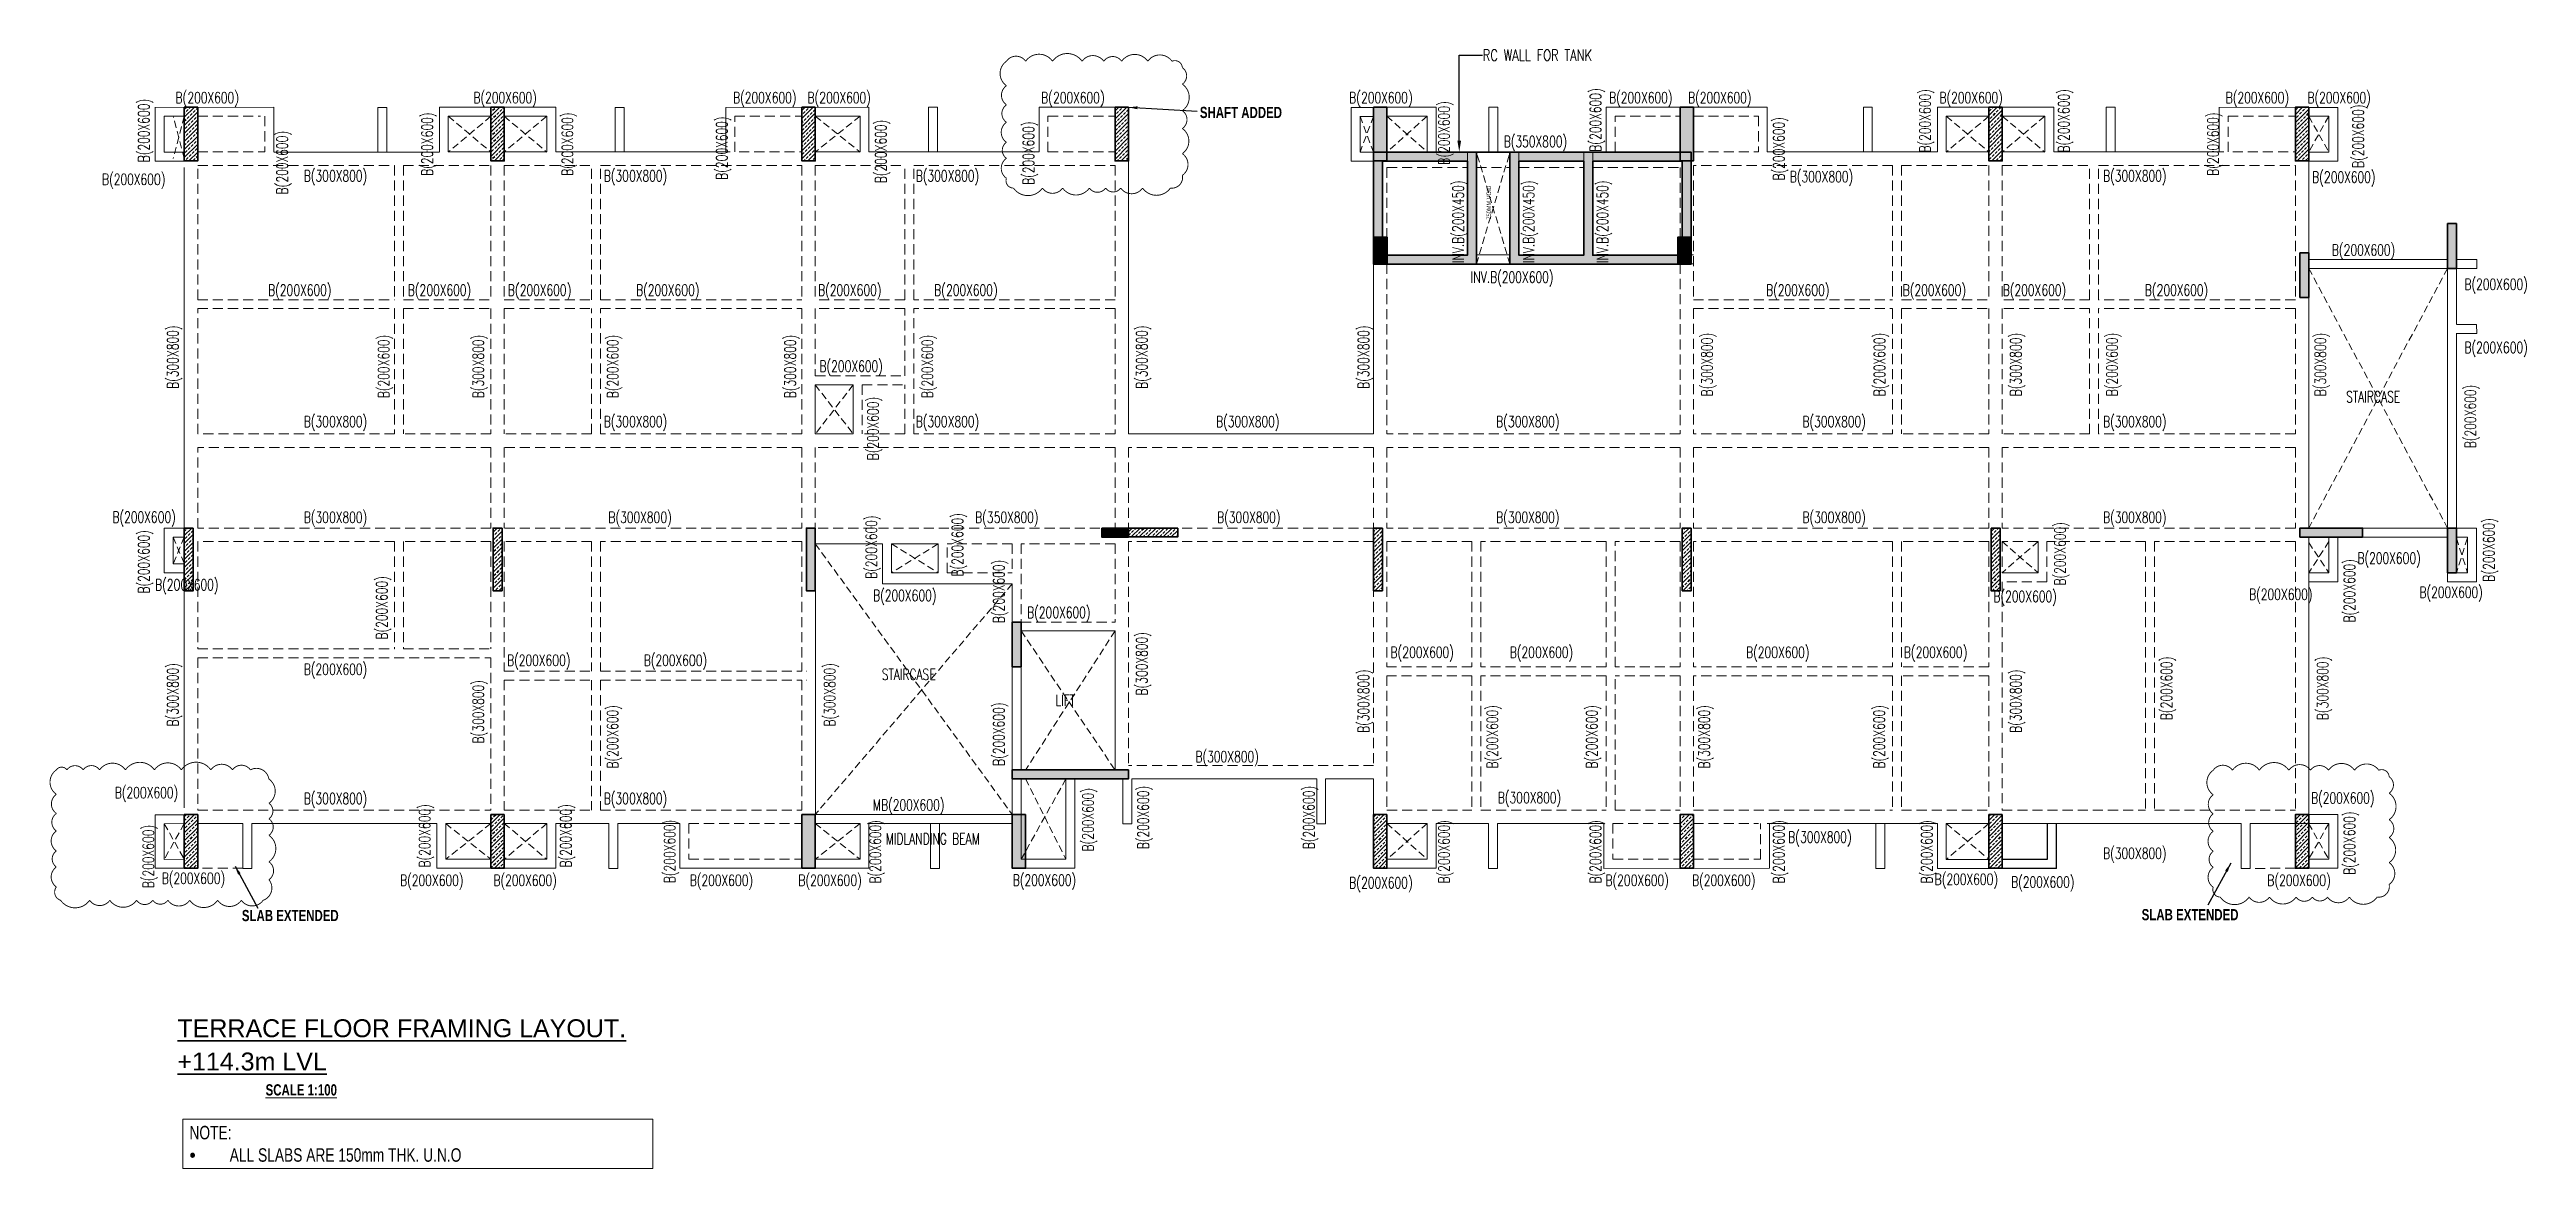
# Model space of a CAD drawing. Header units: millimetres. Extents: x 1297 to 56649, y 1373 to 26367.
import ezdxf
from ezdxf import colors
from ezdxf.entities.mleader import LeaderData, LeaderLine
from ezdxf.math import Vec2, Vec3

# ---------------------------------------------------------------- set-up
doc = ezdxf.new("R2010")
doc.units = ezdxf.units.MM
doc.linetypes.add('DASHED', pattern=[0.75, 0.5, -0.25])
doc.linetypes.add('HIDDEN', pattern=[9.525, 6.35, -3.175])
for name, color, linetype, lineweight in [('G-ANNO-TEXT', 7, 'Continuous', 18), ('S-BEAM-IDEN', 2, 'Continuous', 9), ('S-COL HATCH', 8, 'Continuous', 35), ('S-COLS', 6, 'Continuous', 35), ('S-HEADING', 8, 'Continuous', 35), ('S_FRAMES', 4, 'Continuous', 9), ('STR-CUTOUT', 1, 'Continuous', 13)]:
    doc.layers.add(name, color=color, linetype=linetype, lineweight=lineweight)
doc.styles.add('Dim.s & Anno.(Misc.)', font='ARIALN.TTF')
doc.styles.add('ROMANS', font='romans.shx', dxfattribs={"width": 0.75})
doc.styles.add('SOBHA', font='swisscl.ttf', dxfattribs={"height": 200})
doc.styles.add('sobha.sed', font='swisscl.ttf')
doc.styles.get("Standard").update_dxf_attribs({"font": 'arial.ttf'})
doc.styles.add('Swis721 LtCn BT_2', font='swisscl.ttf', dxfattribs={"height": 244.992296})
doc.dimstyles.new('A-GFC-100', dxfattribs={"dimscale": 100, "dimtxt": 2, "dimasz": 2, "dimexe": 1.5, "dimexo": 0, "dimgap": 1, "dimtad": 1, "dimdec": 0, "dimdsep": 46, "dimtxsty": 'Dim.s & Anno.(Misc.)', "dimblk": 'ARCHTICK', "dimcen": 0, "dimdle": 1.5, "dimclrd": 256, "dimclre": 8, "dimclrt": 6, "dimazin": 2, "dimtfac": 1, "dimtdec": 0, "dimtix": 1, "dimtmove": 2, "dimatfit": 3, "dimfxl": 1, "dimtolj": 1, "dimlwd": -1, "dimlwe": 9, "dimarcsym": 0})
pattern_1 = [(45, (-612703.72, 120513.6), (-89.802561, 89.802561), []), (45, (-612613.92, 120513.6), (-89.802561, 89.802561), [63.5, -31.75])]
pattern_2 = [(45, (-615475.9, 133131.74), (-89.802561, 89.802561), []), (45, (-615386.1, 133131.74), (-89.802561, 89.802561), [63.5, -31.75])]

# ---------------------------------------------------------------- blocks, each defined once
blk = doc.blocks.new('OHT')
at = {"layer": 'S-COL HATCH'}
h = blk.add_hatch(dxfattribs=at)
h.set_pattern_fill('AR-CONC', color=8, scale=0.75)
h.set_pattern_definition([(50, (-643577.39, 54796.65), (136.638502, -11.954314), [14.2875, -157.1625]), (355, (-643577.39, 54796.65), (-26.432566, 143.292634), [11.43, -125.730438]), (100.451445, (-643566, 54795.66), (110.205935, 131.338314), [12.142507, -133.567683]), (46.1842, (-643577.4, 54834.75), (203.30928, -31.531746), [21.43125, -235.74375]), (96.635558, (-643560.45, 54832.12), (178.0531, 185.569593), [18.21377, -200.351706]), (351.18415, (-643577.4, 54834.75), (178.0531, 185.569593), [17.144975, -188.5948]), (21, (-643558.34, 54825.23), (113.710793, -76.698899), [14.2875, -157.1625]), (326, (-643558.34, 54825.23), (46.35152, 138.140975), [11.43, -125.73]), (71.451445, (-643548.87, 54818.84), (160.062314, 61.442077), [12.142507, -133.567453]), (37.5, (-643577.393, 54796.65), (2.3164524, 63.416279), [0, -124.206, 0, -127.635, 0, -126.20625]), (7.5, (-643577.39, 54796.65), (50.114747, 75.135431), [0, -72.771, 0, -121.3485, 0, -48.10125]), (327.5, (-643619.874, 54796.65), (101.6929464, -4.296558), [0, -47.625, 0, -148.59, 0, -197.1675]), (317.5, (-643638.92, 54796.65), (111.096886, 19.069868), [0, -61.9125, 0, -98.679, 0, -140.0175])])
h.paths.add_polyline_path([(0, 0), (0, -2500), (2300, -2500), (2300, 0), (2300, 0)])
h.paths.add_polyline_path([(2100, -200), (2100, -2300), (200, -2300), (200, -200)], flags=16)
h.paths.add_polyline_path([(3050, 0), (3050, 0), (3050, -2500), (3050, -2500), (7100, -2500), (7100, 0)])
h.paths.add_polyline_path([(4700, -200), (4700, -2300), (3250, -2300), (3250, -200), (3250, -200)], flags=16)
h.paths.add_polyline_path([(4900, -200), (6900, -200), (6900, -2300), (4900, -2300)], flags=16)
at = {"layer": 'S-COLS'}
for p, q in [((2300, -2500), (2300, 0)), ((3050, 0), (3050, -2500))]:
    blk.add_line(p, q, dxfattribs=at)
blk.add_lwpolyline([(0, 0), (0, -2500), (7100, -2500), (7100, 0), (0, 0)], dxfattribs=at)
for points in [[(200, -2300), (200, -200), (2100, -200), (2100, -2300)], [(3250, -2300), (3250, -200), (4700, -200), (4700, -2300)], [(4700, -2300), (4700, -200), (3250, -200), (3250, -2300)], [(6900, -2300), (6900, -200), (4900, -200), (4900, -2300)]]:
    blk.add_lwpolyline(points, close=True, dxfattribs=at)
at = {"layer": 'STR-CUTOUT', "color": 1, "linetype": 'HIDDEN', "ltscale": 25}
for points in [[(3050, -2500), (2300, 0)], [(2300, -2500), (3050, 0)]]:
    blk.add_lwpolyline(points, dxfattribs=at)
at = {"layer": 'S-COLS', "style": 'sobha.sed'}
blk.add_text('750MM VOID', height=100, rotation=90, dxfattribs=at).set_placement((2627, -1504))
blk = doc.blocks.new('COLUMNS_TER')
at = {"layer": 'S-COL HATCH'}
h = blk.add_hatch(dxfattribs=at)
h.set_pattern_fill('ANSI33', color=8, scale=20)
h.set_pattern_definition(pattern_1)
h.paths.add_polyline_path([(300, 0), (0, 0), (0, -1200), (300, -1200)])
h = blk.add_hatch(dxfattribs=at)
h.set_pattern_fill('ANSI33', color=8, scale=20)
h.set_pattern_definition(pattern_1)
h.paths.add_polyline_path([(7151, 0), (6851, 0), (6851, -1200), (7151, -1200)])
h = blk.add_hatch(dxfattribs=at)
h.set_pattern_fill('ANSI33', color=8, scale=20)
h.set_pattern_definition(pattern_1)
h.paths.add_polyline_path([(14100, 0), (13800, 0), (13800, -1200), (14100, -1200)])
h = blk.add_hatch(dxfattribs=at)
h.set_pattern_fill('ANSI33', color=8, scale=20)
h.set_pattern_definition(pattern_1)
h.paths.add_polyline_path([(21100, 0), (20800, 0), (20800, -1200), (21100, -1200)])
h = blk.add_hatch(color=8, dxfattribs=at)
h.dxf.hatch_style = 1
h.paths.add_polyline_path([(26875, 0), (26575, 0), (26575, -1200), (26875, -1200)])
h = blk.add_hatch(color=8, dxfattribs=at)
h.dxf.hatch_style = 1
h.paths.add_polyline_path([(33725, 0), (33425, 0), (33425, -1200), (33725, -1200)])
h = blk.add_hatch(dxfattribs=at)
h.set_pattern_fill('ANSI33', color=8, scale=20)
h.set_pattern_definition(pattern_2)
h.paths.add_polyline_path([(40626, 0), (40326, 0), (40326, -1200), (40626, -1200)])
h = blk.add_hatch(dxfattribs=at)
h.set_pattern_fill('ANSI33', color=8, scale=20)
h.set_pattern_definition(pattern_2)
h.paths.add_polyline_path([(47475, 0), (47175, 0), (47175, -1200), (47475, -1200)])
h = blk.add_hatch(color=8, dxfattribs=at)
h.dxf.hatch_style = 1
h.paths.add_polyline_path([(50777, -2600), (50577, -2600), (50577, -3600), (50777, -3600)])
h = blk.add_hatch(color=8, dxfattribs=at)
h.dxf.hatch_style = 1
h.paths.add_polyline_path([(47276, -4250), (47476, -4250), (47476, -3250), (47276, -3250)])
h = blk.add_hatch(dxfattribs=at)
h.set_pattern_fill('ANSI33', color=8, scale=20)
h.set_pattern_definition(pattern_1)
h.paths.add_polyline_path([(200, -9400), (0, -9400), (0, -10800), (200, -10800)])
h = blk.add_hatch(dxfattribs=at)
h.set_pattern_fill('ANSI33', color=8, scale=20)
h.set_pattern_definition(pattern_1)
h.paths.add_polyline_path([(7101, -9400), (6901, -9400), (6901, -10800), (7101, -10800)])
h = blk.add_hatch(color=8, dxfattribs=at)
h.dxf.hatch_style = 1
h.paths.add_polyline_path([(14101, -9400), (13901, -9400), (13901, -10800), (14101, -10800)])
h = blk.add_hatch(color=8, dxfattribs=at)
h.dxf.hatch_style = 1
h.paths.add_polyline_path([(20501, -9402), (20501, -9602), (21101, -9602), (21101, -9402)])
h = blk.add_hatch(dxfattribs=at)
h.set_pattern_fill('ANSI33', color=8, scale=20)
h.set_pattern_definition(pattern_1)
h.paths.add_polyline_path([(20800, -9400), (20800, -9600), (22200, -9600), (22200, -9400)])
h = blk.add_hatch(dxfattribs=at)
h.set_pattern_fill('ANSI33', color=8, scale=20)
h.set_pattern_definition(pattern_1)
h.paths.add_polyline_path([(26775, -9400), (26575, -9400), (26575, -10800), (26775, -10800)])
h = blk.add_hatch(dxfattribs=at)
h.set_pattern_fill('ANSI33', color=8, scale=20)
h.set_pattern_definition(pattern_2)
h.paths.add_polyline_path([(33676, -9400), (33476, -9400), (33476, -10800), (33676, -10800)])
h = blk.add_hatch(dxfattribs=at)
h.set_pattern_fill('ANSI33', color=8, scale=20)
h.set_pattern_definition(pattern_2)
h.paths.add_polyline_path([(40376, -9400), (40576, -9400), (40576, -10800), (40376, -10800)])
h = blk.add_hatch(color=8, dxfattribs=at)
h.dxf.hatch_style = 1
h.paths.add_polyline_path([(48676, -9601), (48676, -9401), (47276, -9401), (47276, -9601)])
h = blk.add_hatch(color=8, dxfattribs=at)
h.dxf.hatch_style = 1
h.paths.add_polyline_path([(50777, -9400), (50577, -9400), (50577, -10400), (50777, -10400)])
h = blk.add_hatch(color=8, dxfattribs=at)
h.dxf.hatch_style = 1
h.paths.add_polyline_path([(18701, -11500), (18501, -11500), (18501, -12500), (18701, -12500)])
h = blk.add_hatch(color=8, dxfattribs=at)
h.dxf.hatch_style = 1
h.paths.add_polyline_path([(18501, -14801), (18501, -15001), (21101, -15001), (21101, -14801)])
h = blk.add_hatch(dxfattribs=at)
h.set_pattern_fill('ANSI33', color=8, scale=20)
h.set_pattern_definition(pattern_1)
h.paths.add_polyline_path([(300, -15800), (0, -15800), (0, -17000), (300, -17000)])
h = blk.add_hatch(dxfattribs=at)
h.set_pattern_fill('ANSI33', color=8, scale=20)
h.set_pattern_definition(pattern_1)
h.paths.add_polyline_path([(7151, -15800), (6851, -15800), (6851, -17000), (7151, -17000)])
h = blk.add_hatch(color=8, dxfattribs=at)
h.dxf.hatch_style = 1
h.paths.add_polyline_path([(14101, -15800), (13801, -15800), (13801, -17000), (14101, -17000)])
h = blk.add_hatch(color=8, dxfattribs=at)
h.dxf.hatch_style = 1
h.paths.add_polyline_path([(18801, -15800), (18501, -15800), (18501, -17000), (18801, -17000)])
h = blk.add_hatch(dxfattribs=at)
h.set_pattern_fill('ANSI33', color=8, scale=20)
h.set_pattern_definition(pattern_1)
h.paths.add_polyline_path([(26875, -15800), (26575, -15800), (26575, -17000), (26875, -17000)])
h = blk.add_hatch(dxfattribs=at)
h.set_pattern_fill('ANSI33', color=8, scale=20)
h.set_pattern_definition(pattern_1)
h.paths.add_polyline_path([(33726, -15800), (33426, -15800), (33426, -17000), (33726, -17000)])
h = blk.add_hatch(dxfattribs=at)
h.set_pattern_fill('ANSI33', color=8, scale=20)
h.set_pattern_definition(pattern_1)
h.paths.add_polyline_path([(40626, -15800), (40326, -15800), (40326, -17000), (40626, -17000)])
h = blk.add_hatch(dxfattribs=at)
h.set_pattern_fill('ANSI33', color=8, scale=20)
h.set_pattern_definition(pattern_1)
h.paths.add_polyline_path([(47475, -15800), (47175, -15800), (47175, -17000), (47475, -17000)])
at = {"layer": 'S-COLS'}
for points in [[(300, 0), (0, 0), (0, -1200), (300, -1200)], [(7151, 0), (6851, 0), (6851, -1200), (7151, -1200)], [(14100, 0), (13800, 0), (13800, -1200), (14100, -1200)], [(21100, 0), (20800, 0), (20800, -1200), (21100, -1200)], [(26875, 0), (26575, 0), (26575, -1200), (26875, -1200)], [(33725, 0), (33425, 0), (33425, -1200), (33725, -1200)], [(40626, 0), (40326, 0), (40326, -1200), (40626, -1200)], [(47475, 0), (47175, 0), (47175, -1200), (47475, -1200)], [(50777, -2600), (50577, -2600), (50577, -3600), (50777, -3600)], [(47276, -3250), (47476, -3250), (47476, -4250), (47276, -4250)], [(200, -9400), (0, -9400), (0, -10800), (200, -10800)], [(7101, -9400), (6901, -9400), (6901, -10800), (7101, -10800)], [(14101, -9400), (13901, -9400), (13901, -10800), (14101, -10800)], [(20501, -9402), (20501, -9602), (21101, -9602), (21101, -9402)], [(22200, -9400), (22200, -9600), (20800, -9600), (20800, -9400)], [(26775, -9400), (26575, -9400), (26575, -10800), (26775, -10800)], [(33676, -9400), (33476, -9400), (33476, -10800), (33676, -10800)], [(40376, -9400), (40576, -9400), (40576, -10800), (40376, -10800)], [(48676, -9601), (48676, -9401), (47276, -9401), (47276, -9601)], [(50777, -9400), (50577, -9400), (50577, -10400), (50777, -10400)], [(18701, -11500), (18501, -11500), (18501, -12500), (18701, -12500)], [(21101, -14801), (21101, -15001), (18501, -15001), (18501, -14801)], [(300, -15800), (0, -15800), (0, -17000), (300, -17000)], [(7151, -15800), (6851, -15800), (6851, -17000), (7151, -17000)], [(14101, -15800), (13801, -15800), (13801, -17000), (14101, -17000)], [(18801, -15800), (18501, -15800), (18501, -17000), (18801, -17000)], [(26875, -15800), (26575, -15800), (26575, -17000), (26875, -17000)], [(33726, -15800), (33426, -15800), (33426, -17000), (33726, -17000)], [(40626, -15800), (40326, -15800), (40326, -17000), (40626, -17000)], [(47475, -15800), (47175, -15800), (47175, -17000), (47475, -17000)]]:
    blk.add_lwpolyline(points, close=True, dxfattribs=at)
blk = doc.blocks.new('_ArchTick')
at = {"color": 0, "linetype": 'ByBlock', "const_width": 0.15}
blk.add_lwpolyline([(-0.5, -0.5), (0.5, 0.5)], dxfattribs=at)

msp = doc.modelspace()

# ---------------------------------------------------------------- hatches: boundary and pattern name
at = {"layer": 'S-COL HATCH'}
h = msp.add_hatch(color=8, dxfattribs=at)
h.dxf.hatch_style = 1
h.paths.add_polyline_path([(30886, 21579), (31186, 21579), (31186, 22179), (30886, 22179)])
h = msp.add_hatch(color=8, dxfattribs=at)
h.dxf.hatch_style = 1
h.paths.add_polyline_path([(37685, 21579), (37986, 21579), (37986, 22179), (37685, 22179)])

# ---------------------------------------------------------------- linework, layer by layer
at = {"color": 2}
msp.add_line((44934, 8079), (46146, 8079), dxfattribs=at)
at = {"const_width": 20}
for points in [[(22681, 26106, 0.520567), (22681, 25559, 0.520567), (22681, 25132, 0.520567), (22681, 24742, 0.520567), (22681, 24295, 0.520567), (22681, 23937, 0.520567), (22681, 23492, 0.520567), (22837, 23273, 0.520567), (23485, 23273, 0.520567), (23937, 23273, 0.520567), (24534, 23273, 0.520567), (24897, 23273, 0.520567), (25234, 23273, 0.520567), (25723, 23273, 0.520567), (26345, 23273, 0.520567), (26612, 23556, 0.520567), (26612, 24042, 0.520567), (26612, 24602, 0.520567), (26612, 25002, 0.520567), (26612, 25594, 0.520567), (26612, 25963, 0.520567), (26380, 26106, 0.520567), (25840, 26106, 0.520567), (25256, 26106, 0.520567), (24855, 26106, 0.520567), (24371, 26106, 0.520567), (23711, 26106, 0.520567), (23111, 26106, 0.520567)], [(1450, 10276, 0.520567), (1450, 9729, 0.520567), (1450, 9302, 0.520567), (1450, 8912, 0.520567), (1450, 8465, 0.520567), (1450, 8107, 0.520567), (1450, 7661, 0.520567), (1545, 7363, 0.520567), (2193, 7363, 0.520567), (2645, 7363, 0.520567), (3242, 7363, 0.520567), (3605, 7363, 0.520567), (3942, 7363, 0.520567), (4431, 7363, 0.520567), (5053, 7363, 0.520567), (5585, 7363, 0.520567), (6071, 7363, 0.520567), (6200, 7823, 0.520567), (6200, 8223, 0.520567), (6200, 8815, 0.520567), (6200, 9184, 0.520567), (6200, 9530, 0.520567), (6200, 10070, 0.520567), (5786, 10276, 0.520567), (5385, 10276, 0.520567), (4902, 10276, 0.520567), (4242, 10276, 0.520567), (3641, 10276, 0.520567), (2993, 10276, 0.520567), (2416, 10276, 0.520567), (2048, 10276, 0.520567), (1686, 10276, 0.520567)], [(49649, 10268, 0.520567), (49649, 9721, 0.520567), (49649, 9294, 0.520567), (49649, 8904, 0.520567), (49649, 8457, 0.520567), (49649, 8099, 0.520567), (49649, 7653, 0.520567), (49805, 7435, 0.520567), (50452, 7435, 0.520567), (50905, 7435, 0.520567), (51501, 7435, 0.520567), (51865, 7435, 0.520567), (52202, 7435, 0.520567), (52691, 7435, 0.520567), (53313, 7435, 0.520567), (53580, 7718, 0.520567), (53580, 8204, 0.520567), (53580, 8764, 0.520567), (53580, 9164, 0.520567), (53580, 9756, 0.520567), (53580, 10124, 0.520567), (53347, 10268, 0.520567), (52807, 10268, 0.520567), (52224, 10268, 0.520567), (51823, 10268, 0.520567), (51339, 10268, 0.520567), (50679, 10268, 0.520567), (50078, 10268, 0.520567)]]:
    msp.add_lwpolyline(points, format="xyb", close=True, dxfattribs=at)
at = {"color": 2}
for points in [[(44934, 8279), (45947, 8279), (45947, 9079)], [(44935, 8079), (46147, 8079), (46147, 9079)]]:
    msp.add_lwpolyline(points, dxfattribs=at)
at = {"layer": 'S-COLS'}
for points in [[(30886, 21579), (31186, 21579), (31186, 22179), (30886, 22179)], [(37685, 21579), (37986, 21579), (37986, 22179), (37685, 22179)]]:
    msp.add_lwpolyline(points, close=True, dxfattribs=at)
at = {"layer": 'S_FRAMES'}
for p, q in [((3659, 23875), (3659, 25078)), ((3659, 25075), (6309, 25077)), ((6309, 25078), (6310, 24079)), ((11459, 25078), (11459, 25078)), ((18409, 25078), (18409, 25078)), ((25409, 25078), (25409, 17779)), ((25409, 25078), (25409, 25078)), ((30884, 25079), (30884, 25079)), ((30884, 25078), (30884, 17779)), ((38034, 25078), (38034, 25078)), ((44934, 25078), (44934, 25078)), ((49784, 24079), (49784, 25079)), ((49784, 25076), (51784, 25079)), ((51784, 25079), (51784, 25079)), ((11159, 24878), (11159, 24079)), ((11459, 24878), (11459, 24079)), ((18409, 24878), (18409, 24079)), ((31184, 24879), (31184, 24079)), ((44634, 24878), (44634, 24079)), ((44934, 24878), (44934, 24079)), ((4309, 23875), (3659, 23875)), ((6309, 24076), (10009, 24076)), ((10209, 24079), (11159, 24079)), ((11459, 24079), (12409, 24079)), ((12609, 24079), (16509, 24079)), ((18409, 24079), (19409, 24079)), ((19609, 24079), (23409, 24079)), ((31184, 24079), (32084, 24079)), ((32284, 24079), (36084, 24079)), ((32984, 24079), (32984, 21779)), ((33184, 24079), (33184, 21779)), ((33934, 24079), (33934, 21779)), ((34134, 24079), (34134, 21779)), ((35584, 24079), (35584, 21779)), ((35784, 24079), (35784, 21779)), ((39684, 24079), (43484, 24079)), ((43684, 24079), (44634, 24079)), ((44934, 24079), (45884, 24079)), ((46084, 24079), (49884, 24079)), ((4309, 15677), (4309, 23731)), ((32984, 21779), (30884, 21779)), ((33934, 21779), (33184, 21779)), ((35584, 21779), (34134, 21779)), ((38034, 21779), (35784, 21779)), ((54884, 21676), (51784, 21676)), ((55084, 21679), (55536, 21679)), ((55536, 21679), (55536, 21479)), ((38034, 21579), (30884, 21579)), ((55084, 20226), (55535, 20227)), ((55535, 20227), (55536, 20026)), ((18409, 18879), (18409, 17779)), ((18409, 18879), (19259, 18879)), ((19259, 18879), (19259, 17779)), ((19259, 17779), (18409, 17779)), ((30884, 17779), (25409, 17779)), ((18412, 15327), (18412, 9279)), ((19909, 15327), (19909, 14429)), ((4309, 14679), (4309, 9427)), ((19909, 14429), (22809, 14429)), ((22809, 14429), (22809, 9279)), ((23009, 13379), (23009, 10273)), ((23009, 13379), (25109, 13379)), ((25109, 13379), (25109, 10273)), ((25109, 10273), (23109, 10273)), ((24009, 8280), (24009, 10073)), ((3658, 9274), (3660, 8079)), ((4309, 9275), (3659, 9275)), ((4609, 9079), (4609, 8079)), ((4609, 9076), (5620, 9076)), ((5820, 9076), (9950, 9076)), ((10150, 9076), (11159, 9076)), ((11459, 9079), (12409, 9079)), ((12609, 9079), (13796, 9079)), ((13996, 9079), (15384, 9079)), ((18409, 9279), (22809, 9279)), ((18409, 9079), (19409, 9079)), ((18409, 8279), (18409, 9079)), ((19609, 9079), (22809, 9079)), ((31184, 9079), (32084, 9079)), ((31184, 8278), (31184, 9079)), ((32284, 9079), (33455, 9079)), ((33655, 9079), (36034, 9079)), ((39684, 9076), (43484, 9076)), ((43684, 9079), (44634, 9079)), ((44634, 8279), (44634, 9079)), ((51781, 9279), (52431, 9278)), ((52430, 9279), (52430, 8079)), ((3660, 8079), (4609, 8079)), ((11459, 8079), (11459, 8079)), ((18409, 8079), (18409, 8079)), ((24209, 8080), (24209, 8080)), ((30884, 8078), (30884, 8078)), ((38034, 8079), (38034, 8079)), ((44934, 8079), (44934, 8079)), ((52430, 8079), (51481, 8079)), ((51784, 8078), (51784, 8078))]:
    msp.add_line(p, q, dxfattribs=at)
at = {"layer": 'S_FRAMES', "linetype": 'DASHED', "ltscale": 450}
for p, q in [((4609, 24079), (4609, 24878)), ((4609, 24876), (6010, 24878)), ((6109, 24878), (6110, 24079)), ((18109, 24878), (18109, 24079)), ((25109, 24878), (25109, 24079)), ((37734, 24878), (37734, 24079)), ((38034, 24878), (38034, 24079)), ((51484, 24879), (51484, 24079)), ((4609, 24079), (6110, 24079)), ((16709, 24079), (18109, 24079)), ((23609, 24079), (25109, 24079)), ((36284, 24079), (37734, 24079)), ((38034, 24079), (39484, 24079)), ((50084, 24079), (51484, 24079)), ((4609, 20779), (4609, 23779)), ((4609, 23779), (9009, 23779)), ((9009, 23779), (9009, 20779)), ((9209, 23779), (11159, 23779)), ((9209, 23779), (9209, 20779)), ((11159, 23779), (11159, 20779)), ((11459, 23779), (11459, 20779)), ((11459, 23779), (13409, 23779)), ((13409, 20779), (13409, 23779)), ((13609, 23779), (18109, 23779)), ((13609, 20779), (13609, 23779)), ((18109, 23779), (18109, 20779)), ((18409, 23779), (18409, 20779)), ((18409, 23779), (20409, 23779)), ((20409, 20779), (20409, 23779)), ((20609, 23779), (25109, 23779)), ((20609, 20779), (20609, 23779)), ((25109, 23779), (25109, 20779)), ((31184, 23729), (31184, 21779)), ((31184, 23729), (32984, 23729)), ((33184, 23729), (33934, 23729)), ((34134, 23729), (35584, 23729)), ((35784, 23729), (37734, 23729)), ((37734, 23729), (37734, 21779)), ((42484, 23779), (42484, 20779)), ((42684, 23779), (44634, 23779)), ((42684, 23779), (42684, 20779)), ((44634, 23779), (44634, 20779)), ((44934, 23779), (44934, 20779)), ((44934, 23779), (46884, 23779)), ((46884, 20779), (46884, 23779)), ((47084, 23779), (51484, 23779)), ((47084, 20779), (47084, 23779)), ((51484, 23779), (51484, 20779)), ((31184, 21579), (31184, 17779)), ((37734, 21579), (37734, 17779)), ((4609, 20779), (9009, 20779)), ((4609, 17779), (4609, 20579)), ((4609, 20579), (9009, 20579)), ((9009, 20579), (9009, 17779)), ((9209, 20779), (11159, 20779)), ((9209, 20579), (11159, 20579)), ((9209, 20579), (9209, 17779)), ((11159, 20579), (11159, 17779)), ((11459, 20779), (13409, 20779)), ((11459, 20579), (11459, 17779)), ((11459, 20579), (13409, 20579)), ((13409, 17779), (13409, 20580)), ((13609, 20779), (18109, 20779)), ((13609, 17779), (13609, 20580)), ((13609, 20579), (18109, 20579)), ((18109, 20579), (18109, 17779)), ((20409, 20779), (18409, 20779)), ((18409, 20579), (18409, 19079)), ((20409, 20579), (18409, 20579)), ((20409, 19079), (20409, 20579)), ((25109, 20779), (20609, 20779)), ((25109, 20579), (20609, 20579)), ((20609, 17779), (20609, 20579)), ((25109, 20579), (25109, 17779)), ((38034, 20779), (42484, 20779)), ((38034, 20579), (38034, 17779)), ((38034, 20579), (42484, 20579)), ((42484, 20579), (42484, 17779)), ((42684, 20779), (44634, 20779)), ((42684, 20579), (44634, 20579)), ((42684, 20579), (42684, 17779)), ((44634, 20579), (44634, 17779)), ((46884, 20779), (44934, 20779)), ((44934, 20579), (44934, 17779)), ((46884, 20579), (44934, 20579)), ((46884, 17779), (46884, 20580)), ((51484, 20779), (47084, 20779)), ((47084, 17779), (47084, 20580)), ((51484, 20579), (47084, 20579)), ((51484, 20579), (51484, 17779)), ((18409, 19079), (20409, 19079)), ((19459, 18879), (19459, 17779)), ((19459, 18879), (20409, 18879)), ((20409, 17779), (20409, 18879)), ((9009, 17779), (4609, 17779)), ((11159, 17779), (9209, 17779)), ((13409, 17779), (11459, 17779)), ((18109, 17779), (13609, 17779)), ((20409, 17779), (19459, 17779)), ((25109, 17779), (20609, 17779)), ((37734, 17779), (31184, 17779)), ((42484, 17779), (38034, 17779)), ((44634, 17779), (42684, 17779)), ((46884, 17779), (44934, 17779)), ((51484, 17779), (47084, 17779)), ((4609, 15677), (4609, 17479)), ((11159, 17479), (4609, 17479)), ((11159, 17479), (11159, 15677)), ((11459, 17479), (11459, 15677)), ((18109, 17479), (11459, 17479)), ((18109, 17479), (18109, 15677)), ((18409, 17479), (18409, 15677)), ((25109, 17479), (18409, 17479)), ((25109, 17479), (25109, 15677)), ((25409, 17479), (25409, 15677)), ((30884, 17479), (25409, 17479)), ((30884, 17479), (30884, 15677)), ((31184, 17479), (31184, 15677)), ((37734, 17479), (31184, 17479)), ((37734, 17479), (37734, 15677)), ((38034, 17479), (38034, 15677)), ((44634, 17479), (38034, 17479)), ((44634, 17479), (44634, 15677)), ((44934, 17479), (44934, 15677)), ((51484, 17479), (44934, 17479)), ((51484, 17479), (51484, 15677)), ((18109, 15677), (11459, 15677)), ((25109, 15677), (18409, 15677)), ((30884, 15677), (25409, 15677)), ((37734, 15677), (31184, 15677)), ((44634, 15677), (38034, 15677)), ((51484, 15677), (44934, 15677)), ((4609, 15377), (4609, 12979)), ((9009, 15377), (9009, 12979)), ((9209, 15377), (9209, 12979)), ((11459, 15377), (11459, 12479)), ((13409, 15377), (11459, 15377)), ((13409, 15377), (13409, 12479)), ((18112, 15377), (13609, 15377)), ((13609, 15377), (13609, 12479)), ((18112, 15377), (18112, 12479)), ((18210, 15377), (18210, 15377)), ((22809, 15327), (21359, 15327)), ((21359, 14679), (21359, 15327)), ((22809, 15327), (22809, 14679)), ((25109, 15327), (23009, 15327)), ((23009, 15327), (23009, 13579)), ((25109, 15327), (25109, 13579)), ((25409, 15377), (25409, 10373)), ((30884, 15377), (25409, 15377)), ((30884, 15377), (30884, 10373)), ((31184, 15377), (31184, 12579)), ((33084, 15377), (31184, 15377)), ((33084, 15377), (33084, 12579)), ((36084, 15377), (33284, 15377)), ((33284, 15377), (33284, 12579)), ((37734, 15377), (36284, 15377)), ((37734, 15377), (37734, 12579)), ((38034, 15377), (38034, 12579)), ((42484, 15377), (38034, 15377)), ((42484, 15377), (42484, 12579)), ((44634, 15377), (42684, 15377)), ((42684, 15377), (42684, 12579)), ((44634, 15377), (44634, 12579)), ((44934, 15377), (44934, 14679)), ((45734, 15377), (44934, 15377)), ((48134, 15377), (45934, 15377)), ((48134, 15377), (48134, 9379)), ((51484, 15377), (48334, 15377)), ((48334, 15377), (48334, 9379)), ((51484, 15377), (51484, 9379)), ((21359, 14679), (22809, 14679)), ((44934, 14479), (44934, 9379)), ((23009, 13579), (25109, 13579)), ((4609, 12979), (9009, 12979)), ((4609, 12779), (4609, 9379)), ((4609, 12779), (11159, 12779)), ((9209, 12979), (11159, 12979)), ((11459, 12479), (13409, 12479)), ((11459, 12279), (11459, 9379)), ((11459, 12279), (13409, 12279)), ((13409, 12279), (13409, 9379)), ((13609, 12479), (18112, 12479)), ((13609, 12279), (13609, 9379)), ((13609, 12279), (18112, 12279)), ((18112, 12279), (18112, 9379)), ((18208, 12479), (18210, 12479)), ((18208, 12279), (18210, 12279)), ((33084, 12579), (31184, 12579)), ((31184, 12379), (31184, 9379)), ((33084, 12379), (31184, 12379)), ((33084, 12379), (33084, 9379)), ((36084, 12579), (33284, 12579)), ((36084, 12379), (33284, 12379)), ((33284, 12379), (33284, 9379)), ((37734, 12579), (36284, 12579)), ((37734, 12379), (36284, 12379)), ((37734, 12379), (37734, 9379)), ((42484, 12579), (38034, 12579)), ((38034, 12379), (38034, 9379)), ((42484, 12379), (38034, 12379)), ((42484, 12379), (42484, 9379)), ((44634, 12579), (42684, 12579)), ((42684, 12379), (42684, 9379)), ((44634, 12379), (42684, 12379)), ((44634, 12379), (44634, 9379)), ((30884, 10373), (25409, 10373)), ((4609, 9379), (11159, 9379)), ((11459, 9379), (13409, 9379)), ((13609, 9379), (18109, 9379)), ((15584, 9079), (18109, 9079)), ((18109, 8279), (18109, 9079)), ((31184, 9379), (33084, 9379)), ((33284, 9379), (36084, 9379)), ((36235, 9079), (37734, 9079)), ((36284, 9379), (37734, 9379)), ((37734, 8279), (37734, 9079)), ((38034, 9379), (42484, 9379)), ((38034, 9079), (39484, 9079)), ((38034, 8279), (38034, 9079)), ((42684, 9379), (44634, 9379)), ((44934, 9379), (48134, 9379)), ((48334, 9379), (51484, 9379)), ((5617, 8083), (4609, 8079)), ((51484, 8079), (50476, 8075))]:
    msp.add_line(p, q, dxfattribs=at)
at = {"layer": 'S_FRAMES', "linetype": 'Continuous', "ltscale": 450}
for p, q in [((54884, 22479), (54884, 21679)), ((55084, 22479), (54884, 22479)), ((55084, 22479), (55084, 21679)), ((51784, 21479), (51784, 15679)), ((54884, 21476), (51784, 21476)), ((54884, 21479), (54884, 15677)), ((55084, 21479), (55084, 20229)), ((55084, 21479), (55536, 21479)), ((55084, 20029), (55084, 14679)), ((55084, 20026), (55536, 20026)), ((54884, 15679), (51784, 15679)), ((4309, 15477), (4309, 14879)), ((51786, 15476), (51784, 9079)), ((52233, 15476), (51784, 15476)), ((54884, 15475), (52969, 15476)), ((54884, 15378), (54884, 14679)), ((55084, 14679), (54884, 14679))]:
    msp.add_line(p, q, dxfattribs=at)
at = {"layer": 'S_FRAMES'}
for points in [[(8634, 24076), (8634, 25076), (8834, 25076), (8834, 24076)], [(10009, 24079), (10009, 25078), (12609, 25078), (12609, 24079)], [(13940, 24076), (13940, 25076), (14140, 25076), (14140, 24076)], [(16409, 24075), (16409, 25074), (19609, 25078), (19609, 24079)], [(20940, 24079), (20940, 25079), (21140, 25079), (21140, 24079)], [(23409, 24079), (23409, 25078), (25409, 25078), (25409, 24079)], [(30884, 25076), (30385, 25076), (30385, 23876), (30884, 23876)], [(32284, 24079), (32284, 25079), (30884, 25079), (30884, 24079)], [(33460, 24079), (33460, 25079), (33660, 25079), (33660, 24079)], [(36084, 24079), (36084, 25078), (39684, 25078), (39684, 24079)], [(41830, 24076), (41830, 25077), (42030, 25077), (42030, 24077)], [(43484, 24079), (43484, 25078), (46084, 25078), (46084, 24079)], [(47260, 24079), (47260, 25079), (47460, 25079), (47460, 24079)], [(51782, 25076), (52434, 25075), (52434, 23875), (51781, 23875)], [(10209, 24079), (10209, 24878), (11159, 24878)], [(11459, 24878), (12409, 24878), (12409, 24079)], [(18409, 24878), (19409, 24878), (19409, 24079)], [(30884, 24872), (30585, 24872), (30585, 24076), (30883, 24073)], [(32084, 24079), (32084, 24879), (31184, 24879)], [(43684, 24079), (43684, 24878), (44634, 24878)], [(44934, 24878), (45884, 24878), (45884, 24079)], [(51784, 21679), (51784, 24875), (52234, 24875), (52234, 24075), (51781, 24075)], [(4309, 15677), (3860, 15677), (3859, 14679), (4309, 14679)], [(19909, 15327), (18409, 15327)], [(20109, 15327), (20109, 14679), (21159, 14679), (21159, 15327), (20109, 15327)], [(45734, 15377), (45734, 14679), (44934, 14679)], [(22809, 9079), (22809, 8080), (24209, 8080), (24209, 10073)], [(24009, 10073), (23009, 10073), (23009, 8280), (24009, 8280)], [(25284, 10073), (24209, 10073)], [(25484, 10073), (25484, 9073), (25284, 9073), (25284, 10073)], [(29614, 10073), (25484, 10073)], [(29814, 10073), (29814, 9073), (29614, 9073), (29614, 10073)], [(32284, 9079), (32284, 8078), (30884, 8078), (30884, 10073), (29814, 10073)], [(5620, 9076), (5620, 8075), (5820, 8075), (5820, 9076)], [(11161, 8079), (9950, 8082), (9950, 9076)], [(11156, 8279), (10150, 8279), (10150, 9076)], [(11159, 9079), (11159, 8079), (12609, 8079), (12609, 9079)], [(11459, 9079), (11459, 8279), (12409, 8279), (12409, 9079)], [(13796, 9079), (13796, 8075), (13996, 8075), (13996, 9079)], [(15384, 9079), (15384, 8079), (19609, 8079), (19609, 9079)], [(18409, 8279), (19409, 8279), (19409, 9079)], [(20986, 9075), (20986, 8075), (21186, 8075), (21186, 9075)], [(32084, 9079), (32084, 8278), (31184, 8278)], [(33455, 9079), (33455, 8074), (33655, 8074), (33655, 9079)], [(36034, 9079), (36034, 8076), (39734, 8079), (39734, 9079)], [(42110, 9074), (42110, 8074), (42310, 8074), (42310, 9074)], [(43484, 9079), (43484, 8076), (44934, 8076), (44934, 9079), (50276, 9079)], [(43684, 9079), (43684, 8276), (44634, 8276)], [(46147, 9079), (46146, 8076), (44934, 8076)], [(44934, 8276), (45947, 8279), (45947, 9076)], [(50276, 9079), (50276, 8075), (50476, 8075), (50476, 9079)], [(50476, 9079), (51784, 9079)]]:
    msp.add_lwpolyline(points, dxfattribs=at)
at = {"layer": 'S_FRAMES', "linetype": 'Continuous', "ltscale": 450}
for points in [[(4309, 24876), (3859, 24876), (3859, 24075), (4309, 24075), (4309, 24878)], [(54884, 14679), (54883, 14479), (55533, 14479), (55533, 15676), (55080, 15676)], [(4309, 15477), (4060, 15477), (4059, 14879), (4309, 14879)], [(52234, 15475), (52233, 14679), (51781, 14679)], [(51783, 14479), (52433, 14479), (52433, 15478)], [(55079, 15476), (55332, 15476), (55334, 14679), (55083, 14679)], [(4309, 8279), (3860, 8277), (3859, 9074), (4309, 9075), (4309, 8279)], [(51781, 8279), (52230, 8279), (52231, 9079), (51781, 9079), (51781, 8279)]]:
    msp.add_lwpolyline(points, dxfattribs=at)
at = {"layer": 'S_FRAMES', "linetype": 'DASHED', "ltscale": 450}
for points in [[(16609, 24079), (16609, 24878), (18109, 24878)], [(23609, 24079), (23609, 24878), (25109, 24878)], [(36284, 24079), (36284, 24878), (37734, 24878)], [(38034, 24878), (39484, 24878), (39484, 24079)], [(49984, 24079), (49984, 24876), (51484, 24876)], [(42484, 23779), (38034, 23779), (38034, 20779)], [(11159, 15677), (4609, 15677)], [(9009, 15377), (4609, 15377)], [(11159, 15377), (9209, 15377)], [(11159, 15377), (11159, 12979)], [(36084, 15377), (36084, 12579)], [(36284, 12579), (36284, 15377)], [(45934, 15377), (45934, 14479), (44934, 14479)], [(11159, 12779), (11159, 9379)], [(36084, 12379), (36084, 9379)], [(36284, 9379), (36284, 12379)], [(15584, 9079), (15584, 8279), (18109, 8279)], [(36235, 9079), (36235, 8279), (37734, 8279)], [(38034, 8279), (39534, 8279), (39534, 9079)]]:
    msp.add_lwpolyline(points, dxfattribs=at)
at = {"layer": 'STR-CUTOUT', "color": 1, "linetype": 'HIDDEN', "ltscale": 25}
for p, q in [((4309, 24878), (4059, 23931)), ((4309, 23931), (4059, 24878)), ((10209, 24878), (11159, 24077)), ((11159, 24877), (10209, 24079)), ((11456, 24879), (12409, 24077)), ((12409, 24877), (11456, 24079)), ((18409, 24878), (19409, 24078)), ((19409, 24878), (18409, 24078)), ((30583, 24878), (30883, 24073)), ((30885, 24875), (30583, 24078)), ((31184, 24878), (32084, 24078)), ((32084, 24878), (31184, 24078)), ((44634, 24878), (43684, 24078)), ((43684, 24878), (44634, 24078)), ((45884, 24878), (44934, 24078)), ((44934, 24878), (45884, 24078)), ((51783, 24879), (52231, 24079)), ((52231, 24879), (51784, 24079)), ((51784, 21479), (54884, 15679)), ((54884, 21479), (51784, 15679)), ((19259, 18879), (18409, 17779)), ((18409, 18879), (19259, 17779)), ((4309, 15477), (4059, 14879)), ((4059, 15477), (4309, 14879)), ((18409, 15327), (22809, 9279)), ((21159, 15327), (20109, 14679)), ((20109, 15327), (21159, 14679)), ((45734, 15377), (44934, 14679)), ((44934, 15377), (45734, 14679)), ((51782, 15357), (52231, 14679)), ((52233, 15378), (51785, 14679)), ((55083, 15458), (55333, 14679)), ((55330, 15458), (55084, 14679)), ((22809, 14429), (18409, 9279)), ((23009, 13379), (25109, 10273)), ((25109, 13379), (23109, 10273)), ((24009, 10073), (23009, 8280)), ((23109, 10075), (24009, 8280)), ((3859, 9074), (4309, 8281)), ((4309, 9075), (3860, 8277)), ((11159, 9079), (10150, 8279)), ((10150, 9076), (11159, 8279)), ((11458, 9081), (12409, 8279)), ((12409, 9079), (11458, 8279)), ((18409, 9081), (19409, 8279)), ((19409, 9079), (18409, 8279)), ((31184, 9080), (32084, 8278)), ((32084, 9078), (31184, 8278)), ((43684, 9079), (44634, 8278)), ((44634, 9078), (43684, 8277)), ((51781, 9079), (52230, 8279)), ((52231, 9079), (51782, 8279))]:
    msp.add_line(p, q, dxfattribs=at)

# ---------------------------------------------------------------- block references
msp.add_blockref('COLUMNS_TER', (4309, 25079))
at = {"layer": 'S-COLS'}
msp.add_blockref('OHT', (30883, 24073), dxfattribs=at)

# ---------------------------------------------------------------- texts
at = {"layer": 'G-ANNO-TEXT', "color": 1, "char_height": 250, "width": 4617, "attachment_point": 1, "line_spacing_factor": 0.971848, "style": 'Swis721 LtCn BT_2'}
for s, insert in [('{\\fSwis721 LtCn BT|b1|i0|c0|p34;SHAFT ADDED}', (27003, 25087)), ('{\\fSwis721 LtCn BT|b1|i0|c0|p34;SLAB EXTENDED}', (5595, 7147)), ('{\\fSwis721 LtCn BT|b1|i0|c0|p34;SLAB EXTENDED}', (48050, 7167)), ('{\\fSwis721 LtCn BT|b1|i0|c0|p34;\\LSCALE 1:100}', (6126, 3253))]:
    msp.add_mtext(s, dxfattribs=dict(at, insert=insert))
at = {"layer": 'G-ANNO-TEXT', "color": 6, "insert": (4424, 1921), "char_height": 300, "width": 10202.56, "attachment_point": 4, "style": 'SOBHA', "bg_fill": 16, "box_fill_scale": 1.5, "bg_fill_color": 256, "bg_fill_transparency": 0}
msp.add_mtext('NOTE: \\P\\pxi-3,l3,t3;{\\fSymbol|b0|i0|c2|p18;·^I}ALL SLABS ARE 150mm THK. U.N.O', dxfattribs=at)
at = {"layer": 'S-BEAM-IDEN', "color": 1, "style": 'ROMANS', "width": 0.7}
for s, p in [('B(200X600)', (4114, 25167)), ('B(200X600)', (10769, 25167)), ('B(200X600)', (16572, 25167)), ('B(200X600)', (18237, 25167)), ('B(200X600)', (23459, 25167)), ('B(200X600)', (30342, 25167)), ('B(200X600)', (36149, 25167)), ('B(200X600)', (37915, 25167)), ('B(200X600)', (43530, 25167)), ('B(200X600)', (49926, 25167)), ('B(200X600)', (51755, 25167)), ('B(200X600)', (2469, 23342)), ('B(200X600)', (51861, 23392)), ('B(200X600)', (52301, 21764)), ('B(200X600)', (6183, 20869)), ('B(200X600)', (9305, 20869)), ('B(200X600)', (11541, 20869)), ('B(200X600)', (14403, 20869)), ('B(200X600)', (18471, 20869)), ('B(200X600)', (21068, 20869)), ('INV.B(200X600)', (33054, 21158)), ('B(200X600)', (39655, 20869)), ('B(200X600)', (42708, 20869)), ('B(200X600)', (44945, 20869)), ('B(200X600)', (48122, 20869)), ('B(200X600)', (55261, 20998)), ('B(200X600)', (18503, 19168)), ('B(200X600)', (55261, 19588)), ('B(200X600)', (2701, 15798)), ('B(200X600)', (52869, 14881)), ('B(200X600)', (3658, 14286)), ('B(200X600)', (54257, 14118)), ('B(200X600)', (19700, 14048)), ('B(200X600)', (23144, 13667)), ('B(200X600)', (44737, 14026)), ('B(200X600)', (50450, 14072)), ('B(200X600)', (14574, 12599)), ('B(200X600)', (31265, 12778)), ('B(200X600)', (33930, 12778)), ('B(200X600)', (39211, 12778)), ('B(200X600)', (42737, 12778)), ('B(200X600)', (6980, 12398)), ('B(200X600)', (2756, 9642)), ('MB(200X600)', (19698, 9367)), ('B(200X600)', (51836, 9523)), ('MIDLANDING BEAM', (19984, 8609)), ('B(200X600)', (3803, 7728)), ('B(200X600)', (9131, 7683)), ('B(200X600)', (11215, 7683)), ('B(200X600)', (15602, 7683)), ('B(200X600)', (18030, 7683)), ('B(200X600)', (22821, 7689)), ('B(200X600)', (30342, 7630)), ('B(200X600)', (36068, 7683)), ('B(200X600)', (38003, 7683)), ('B(200X600)', (43423, 7706)), ('B(200X600)', (45130, 7645)), ('B(200X600)', (50857, 7683))]:
    msp.add_text(s, height=250, dxfattribs=at).set_placement(p)
for s, p in [('B(200X600)', (35969, 24084)), ('B(200X600)', (3528, 23847)), ('B(200X600)', (9861, 23543)), ('B(200X600)', (12995, 23543)), ('B(200X600)', (32585, 23794)), ('B(200X600)', (43333, 24064)), ('B(200X600)', (46436, 24064)), ('B(200X600)', (49769, 23547)), ('B(200X600)', (53014, 23720)), ('B(200X600)', (6621, 23131)), ('B(200X600)', (16444, 23457)), ('B(200X600)', (20000, 23380)), ('B(200X600)', (23301, 23341)), ('B(200X600)', (40065, 23441)), ('INV.B(200X450)', (32900, 21593)), ('INV.B(200X450)', (34475, 21593)), ('INV.B(200X450)', (36125, 21593)), ('B(200X600)', (8889, 18578)), ('B(200X600)', (14008, 18578)), ('B(200X600)', (21039, 18578)), ('B(200X600)', (42315, 18620)), ('B(200X600)', (47512, 18620)), ('B(200X600)', (55519, 17461)), ('B(200X600)', (19824, 17190)), ('B(200X600)', (3528, 14214)), ('B(200X600)', (19786, 14543)), ('B(200X600)', (21714, 14593)), ('B(200X600)', (46350, 14393)), ('B(200X600)', (55932, 14479)), ('B(200X600)', (52818, 13567)), ('B(200X600)', (8850, 13186)), ('B(200X600)', (22634, 13554)), ('B(200X600)', (48729, 11388)), ('B(200X600)', (14005, 10305)), ('B(200X600)', (22634, 10362)), ('B(200X600)', (33663, 10305)), ('B(200X600)', (35886, 10305)), ('B(200X600)', (42307, 10305)), ('B(200X600)', (9804, 8092)), ('B(200X600)', (12960, 8092)), ('B(200X600)', (24628, 8454)), ('B(200X600)', (25861, 8501)), ('B(200X600)', (29564, 8501)), ('B(200X600)', (3629, 7630)), ('B(200X600)', (15279, 7745)), ('B(200X600)', (19875, 7738)), ('B(200X600)', (32585, 7738)), ('B(200X600)', (35969, 7738)), ('B(200X600)', (40065, 7738)), ('B(200X600)', (43372, 7738)), ('B(200X600)', (52818, 7929))]:
    msp.add_text(s, height=250, rotation=90, dxfattribs=at).set_placement(p)
at = {"layer": 'S-BEAM-IDEN', "color": 3, "style": 'ROMANS', "width": 0.7}
for s, p in [('B(350X800)', (33793, 24186)), ('B(300X800)', (6980, 23419)), ('B(300X800)', (13684, 23419)), ('B(300X800)', (20655, 23419)), ('B(300X800)', (40186, 23403)), ('B(300X800)', (47188, 23419)), ('STAIRCASE', (52618, 18486)), ('STAIRCASE', (52618, 18485)), ('B(300X800)', (6980, 17931)), ('B(300X800)', (13684, 17931)), ('B(300X800)', (20655, 17931)), ('B(300X800)', (27367, 17931)), ('B(300X800)', (33626, 17931)), ('B(300X800)', (40470, 17931)), ('B(300X800)', (47188, 17931)), ('B(300X800)', (6980, 15792)), ('B(300X800)', (13784, 15792)), ('B(350X800)', (21983, 15792)), ('B(300X800)', (27390, 15792)), ('B(300X800)', (33626, 15792)), ('B(300X800)', (40470, 15792)), ('B(300X800)', (47188, 15792)), ('B(200X600)', (11520, 12599)), ('STAIRCASE', (19893, 12285)), ('STAIRCASE', (19893, 12284)), ('LIFT', (23777, 11705)), ('LIFT', (23777, 11704)), ('B(300X800)', (26904, 10446)), ('B(300X800)', (6980, 9511)), ('B(300X800)', (13684, 9511)), ('B(300X800)', (33662, 9531)), ('B(300X800)', (40152, 8649)), ('B(300X800)', (47188, 8286))]:
    msp.add_text(s, height=250, dxfattribs=at).set_placement(p)
for p in [(4177, 18786), (11003, 18578), (17975, 18578), (25831, 18786), (30787, 18786), (38462, 18619), (45362, 18620), (52168, 18620), (25831, 11938), (52219, 11388), (4177, 11243), (11003, 10866), (18855, 11243), (30787, 11101), (45362, 11101), (38396, 10305)]:
    msp.add_text('B(300X800)', height=250, rotation=90, dxfattribs=at).set_placement(p)
at = {"layer": 'S-HEADING', "color": 6}
for s, p in [('%%UTERRACE FLOOR FRAMING LAYOUT.', (4155, 4305)), ('%%U+114.3m LVL', (4155, 3562))]:
    msp.add_text(s, height=400, rotation=359.9972, dxfattribs=at).set_placement(p)

# ---------------------------------------------------------------- leaders
for points, override in [([(25409, 25077), (26940, 24987)], {"dimgap": 1, "dimtad": 0, "dimclrd": 1}), ([(5443, 8127), (5955, 7189)], {"dimtad": 0, "dimclrd": 1}), ([(50040, 8189), (49528, 7251)], {"dimtad": 0, "dimclrd": 1})]:
    msp.add_leader(points, dimstyle='A-GFC-100', override=override)
at = {"layer": 'S-BEAM-IDEN', "color": 3}
ml = msp.add_multileader_mtext('Standard', dxfattribs=at)
ml.set_content('RC WALL FOR TANK', color=3, style='ROMANS')
ml.set_leader_properties(color=8)
ml.build(insert=Vec2(0, 0))
ml.multileader.update_dxf_attribs({"text_left_attachment_type": 2, "text_right_attachment_type": 2, "arrow_head_size": 250})
ctx = ml.context
ctx.base_point, ctx.char_height, ctx.arrow_head_size, ctx.plane_origin = Vec3(33324, 26242), 250, 250, Vec3(31917, 25086)
ctx.left_attachment, ctx.right_attachment = 2, 2
notes = []
notes.append((ctx, [(0, (1, 1, 0), (32800, 26242), (1, 0), 523, [(0, [(32800, 24079)], 0, [])])]))
ctx.mtext.insert, ctx.mtext.flow_direction = Vec3(33326, 26367), 5
for ctx, leaders in notes:
    for number, flags, end, landing, length, lines in leaders:
        leader = LeaderData()
        leader.index, (leader.has_last_leader_line, leader.has_dogleg_vector, leader.attachment_direction) = number, flags
        leader.last_leader_point, leader.dogleg_vector, leader.dogleg_length = Vec3(end), Vec3(landing), length
        for number, points, colour, breaks in lines:
            line = LeaderLine()
            line.index, line.vertices, line.color, line.breaks = number, Vec3.list(points), colors.encode_raw_color(colour), breaks
            leader.lines.append(line)
        ctx.leaders.append(leader)

doc.saveas('drawing.dxf')
